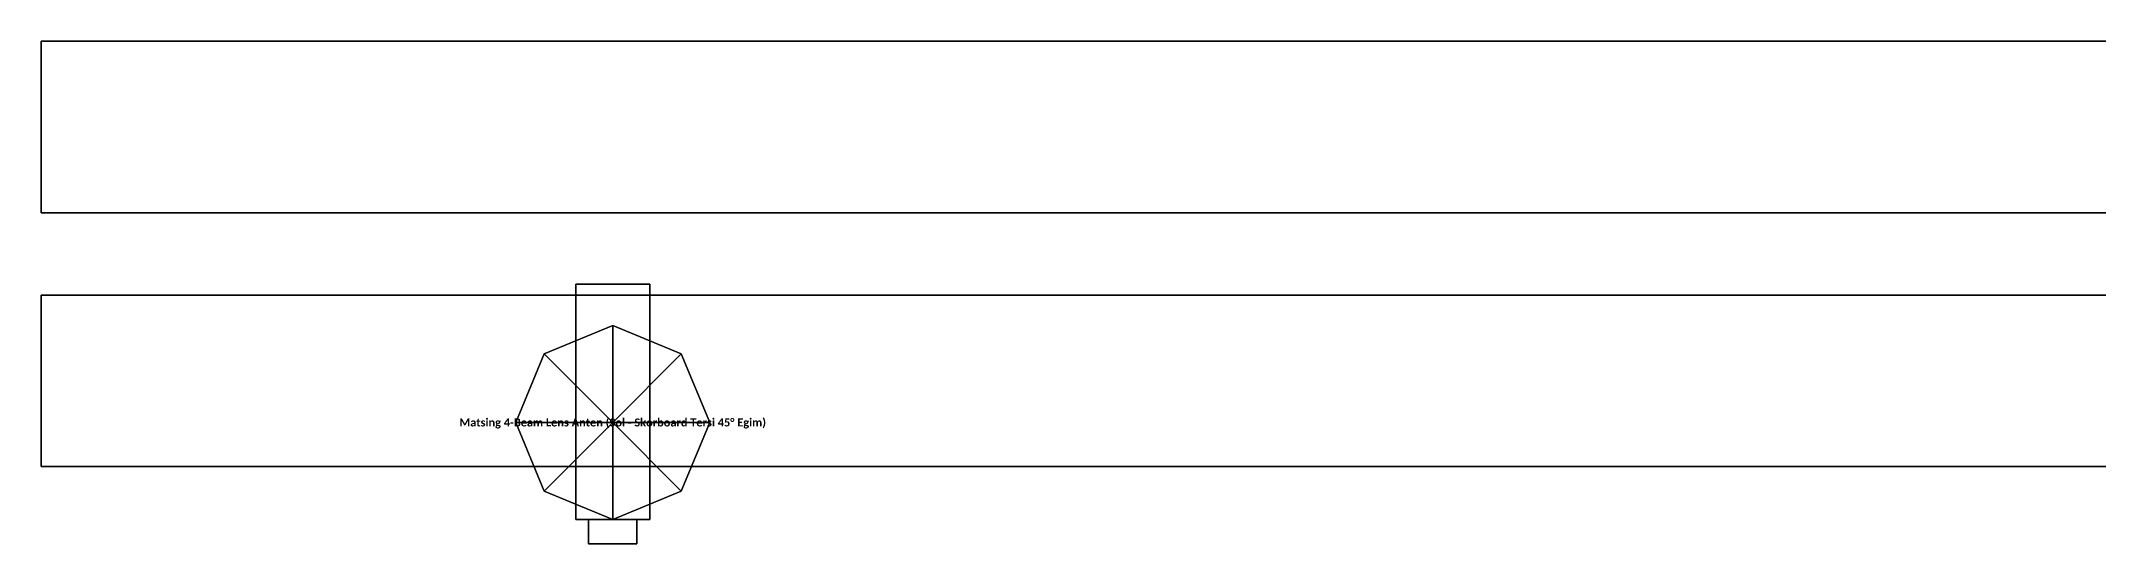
# Model space of a CAD drawing. Header units: metres. Extents: x -25 to 25, y -60.4 to 35.
# Drawn here: x -25 to -7, y -1.98 to 2.42 of the extents above; entities that cross this region are included whole.
import ezdxf
from ezdxf.enums import TextEntityAlignment as Align

# ---------------------------------------------------------------- set-up
doc = ezdxf.new("R2010")
doc.units = ezdxf.units.M
for name, color, linetype in [('EKP_ANTEN_TASIYICI_KOL', 141, 'CONTINUOUS'), ('EKP_MATSING_ANTEN', 2, 'CONTINUOUS'), ('MONTAJ_BORULARI', 2, 'CONTINUOUS')]:
    doc.layers.add(name, color=color, linetype=linetype)
doc.styles.get("Standard").update_dxf_attribs({"font": 'calibrib.ttf'})

msp = doc.modelspace()

# ---------------------------------------------------------------- linework, layer by layer
at = {"layer": 'EKP_ANTEN_TASIYICI_KOL'}
for p, q in [((-19.676, 0.295, 15.035), (-20.324, 0.295, 15.035)), ((-20.324, 0.295, 15.035), (-20.324, -1.763, 15.035)), ((-19.676, 0.295, 19.85), (-20.324, 0.295, 19.85)), ((-20.324, 0.295, 19.85), (-20.324, -1.763, 19.85)), ((-20.324, 0.295, 15.035), (-20.324, 0.295, 19.85)), ((-19.676, -1.763, 15.035), (-19.676, 0.295, 15.035)), ((-19.676, -1.763, 19.85), (-19.676, 0.295, 19.85)), ((-19.676, 0.295, 15.035), (-19.676, 0.295, 19.85)), ((-20.324, -1.763, 15.035), (-19.676, -1.763, 15.035)), ((-20.324, -1.763, 19.85), (-19.676, -1.763, 19.85)), ((-20.324, -1.763, 15.035), (-20.324, -1.763, 19.85)), ((-19.676, -1.763, 15.035), (-19.676, -1.763, 19.85))]:
    msp.add_line(p, q, dxfattribs=at)
for points in [[(-20.324, -1.763, 15.035), (-19.676, -1.763, 15.035), (-19.676, 0.295, 15.035), (-20.324, 0.295, 15.035)], [(-20.324, -1.763, 19.85), (-19.676, -1.763, 19.85), (-19.676, 0.295, 19.85), (-20.324, 0.295, 19.85)], [(-20.324, 0.295, 15.035), (-19.676, 0.295, 15.035), (-19.676, 0.295, 19.85), (-20.324, 0.295, 19.85)], [(-20.324, -1.763, 15.035), (-20.324, 0.295, 15.035), (-20.324, 0.295, 19.85), (-20.324, -1.763, 19.85)], [(-19.676, -1.763, 15.035), (-19.676, 0.295, 15.035), (-19.676, 0.295, 19.85), (-19.676, -1.763, 19.85)], [(-20.324, -1.763, 15.035), (-19.676, -1.763, 15.035), (-19.676, -1.763, 19.85), (-20.324, -1.763, 19.85)]]:
    msp.add_3dface(points, dxfattribs=at)
at = {"layer": 'EKP_MATSING_ANTEN'}
for p, q in [((-20, -0.065, 15.035), (-20.6, -0.314, 15.035)), ((-20, -0.065, 16.734), (-20.6, -0.314, 16.734)), ((-19.4, -0.314, 15.035), (-20, -0.065, 15.035)), ((-19.4, -0.314, 16.734), (-20, -0.065, 16.734)), ((-20, -0.065, 15.035), (-20, -0.065, 16.734)), ((-20.6, -0.314, 15.035), (-20.849, -0.914, 15.035)), ((-20.6, -0.314, 16.734), (-20.849, -0.914, 16.734)), ((-20.6, -0.314, 15.035), (-20.6, -0.314, 16.734)), ((-19.151, -0.914, 15.035), (-19.4, -0.314, 15.035)), ((-19.151, -0.914, 16.734), (-19.4, -0.314, 16.734)), ((-19.4, -0.314, 15.035), (-19.4, -0.314, 16.734)), ((-20.849, -0.914, 15.035), (-20.6, -1.514, 15.035)), ((-20.849, -0.914, 16.734), (-20.6, -1.514, 16.734)), ((-20.849, -0.914, 15.035), (-20.849, -0.914, 16.734)), ((-19.4, -1.514, 15.035), (-19.151, -0.914, 15.035)), ((-19.4, -1.514, 16.734), (-19.151, -0.914, 16.734)), ((-19.151, -0.914, 15.035), (-19.151, -0.914, 16.734)), ((-20.6, -1.514, 15.035), (-20, -1.763, 15.035)), ((-20.6, -1.514, 16.734), (-20, -1.763, 16.734)), ((-20.6, -1.514, 15.035), (-20.6, -1.514, 16.734)), ((-20, -1.763, 15.035), (-19.4, -1.514, 15.035)), ((-20, -1.763, 16.734), (-19.4, -1.514, 16.734)), ((-19.4, -1.514, 15.035), (-19.4, -1.514, 16.734)), ((-19.788, -1.763, 15.205), (-20.212, -1.763, 15.205)), ((-20.212, -1.763, 15.205), (-20.212, -1.975, 15.205)), ((-19.788, -1.763, 16.564), (-20.212, -1.763, 16.564)), ((-20.212, -1.763, 16.564), (-20.212, -1.975, 16.564)), ((-20.212, -1.763, 15.205), (-20.212, -1.763, 16.564)), ((-20, -1.763, 15.035), (-20, -1.763, 16.734)), ((-19.788, -1.975, 15.205), (-19.788, -1.763, 15.205)), ((-19.788, -1.975, 16.564), (-19.788, -1.763, 16.564)), ((-19.788, -1.763, 15.205), (-19.788, -1.763, 16.564)), ((-20.212, -1.975, 15.205), (-19.788, -1.975, 15.205)), ((-20.212, -1.975, 16.564), (-19.788, -1.975, 16.564)), ((-20.212, -1.975, 15.205), (-20.212, -1.975, 16.564)), ((-19.788, -1.975, 15.205), (-19.788, -1.975, 16.564))]:
    msp.add_line(p, q, dxfattribs=at)
for points in [[(-20, -0.065, 15.035), (-20.6, -0.314, 15.035), (-20.6, -0.314, 16.734), (-20, -0.065, 16.734)], [(-20, -0.914, 15.035), (-20, -0.065, 15.035), (-20.6, -0.314, 15.035)], [(-20, -0.914, 16.734), (-20, -0.065, 16.734), (-20.6, -0.314, 16.734)], [(-19.4, -0.314, 15.035), (-20, -0.065, 15.035), (-20, -0.065, 16.734), (-19.4, -0.314, 16.734)], [(-20, -0.914, 15.035), (-19.4, -0.314, 15.035), (-20, -0.065, 15.035)], [(-20, -0.914, 16.734), (-19.4, -0.314, 16.734), (-20, -0.065, 16.734)], [(-20.6, -0.314, 15.035), (-20.849, -0.914, 15.035), (-20.849, -0.914, 16.734), (-20.6, -0.314, 16.734)], [(-20, -0.914, 15.035), (-20.6, -0.314, 15.035), (-20.849, -0.914, 15.035)], [(-20, -0.914, 16.734), (-20.6, -0.314, 16.734), (-20.849, -0.914, 16.734)], [(-20, -0.914, 15.035), (-19.151, -0.914, 15.035), (-19.4, -0.314, 15.035)], [(-20, -0.914, 16.734), (-19.151, -0.914, 16.734), (-19.4, -0.314, 16.734)], [(-19.151, -0.914, 15.035), (-19.4, -0.314, 15.035), (-19.4, -0.314, 16.734), (-19.151, -0.914, 16.734)], [(-20.849, -0.914, 15.035), (-20.6, -1.514, 15.035), (-20.6, -1.514, 16.734), (-20.849, -0.914, 16.734)], [(-20, -0.914, 15.035), (-20.849, -0.914, 15.035), (-20.6, -1.514, 15.035)], [(-20, -0.914, 16.734), (-20.849, -0.914, 16.734), (-20.6, -1.514, 16.734)], [(-20, -0.914, 15.035), (-20.6, -1.514, 15.035), (-20, -1.763, 15.035)], [(-20, -0.914, 16.734), (-20.6, -1.514, 16.734), (-20, -1.763, 16.734)], [(-20, -0.914, 15.035), (-20, -1.763, 15.035), (-19.4, -1.514, 15.035)], [(-20, -0.914, 16.734), (-20, -1.763, 16.734), (-19.4, -1.514, 16.734)], [(-20, -0.914, 15.035), (-19.4, -1.514, 15.035), (-19.151, -0.914, 15.035)], [(-20, -0.914, 16.734), (-19.4, -1.514, 16.734), (-19.151, -0.914, 16.734)], [(-19.4, -1.514, 15.035), (-19.151, -0.914, 15.035), (-19.151, -0.914, 16.734), (-19.4, -1.514, 16.734)], [(-20.6, -1.514, 15.035), (-20, -1.763, 15.035), (-20, -1.763, 16.734), (-20.6, -1.514, 16.734)], [(-20, -1.763, 15.035), (-19.4, -1.514, 15.035), (-19.4, -1.514, 16.734), (-20, -1.763, 16.734)], [(-20.212, -1.975, 15.205), (-19.788, -1.975, 15.205), (-19.788, -1.763, 15.205), (-20.212, -1.763, 15.205)], [(-20.212, -1.975, 16.564), (-19.788, -1.975, 16.564), (-19.788, -1.763, 16.564), (-20.212, -1.763, 16.564)], [(-20.212, -1.763, 15.205), (-19.788, -1.763, 15.205), (-19.788, -1.763, 16.564), (-20.212, -1.763, 16.564)], [(-20.212, -1.975, 15.205), (-20.212, -1.763, 15.205), (-20.212, -1.763, 16.564), (-20.212, -1.975, 16.564)], [(-19.788, -1.975, 15.205), (-19.788, -1.763, 15.205), (-19.788, -1.763, 16.564), (-19.788, -1.975, 16.564)], [(-20.212, -1.975, 15.205), (-19.788, -1.975, 15.205), (-19.788, -1.975, 16.564), (-20.212, -1.975, 16.564)]]:
    msp.add_3dface(points, dxfattribs=at)
at = {"layer": 'MONTAJ_BORULARI'}
for p, q in [((25, 2.42, -1.7), (-25, 2.42, -1.7)), ((-25, 2.42, -1.7), (-25, 0.92, -1.7)), ((25, 2.42, -0.2), (-25, 2.42, -0.2)), ((-25, 2.42, -0.2), (-25, 0.92, -0.2)), ((-25, 2.42, -1.7), (-25, 2.42, -0.2)), ((-25, 0.92, -1.7), (25, 0.92, -1.7)), ((-25, 0.92, -0.2), (25, 0.92, -0.2)), ((-25, 0.92, -1.7), (-25, 0.92, -0.2)), ((25, 0.2, -1.7), (-25, 0.2, -1.7)), ((-25, 0.2, -1.7), (-25, -1.3, -1.7)), ((25, 0.2, -0.2), (-25, 0.2, -0.2)), ((-25, 0.2, -0.2), (-25, -1.3, -0.2)), ((-25, 0.2, -1.7), (-25, 0.2, -0.2)), ((-25, -1.3, -1.7), (25, -1.3, -1.7)), ((-25, -1.3, -0.2), (25, -1.3, -0.2)), ((-25, -1.3, -1.7), (-25, -1.3, -0.2))]:
    msp.add_line(p, q, dxfattribs=at)
for points in [[(-25, 0.92, -1.7), (25, 0.92, -1.7), (25, 2.42, -1.7), (-25, 2.42, -1.7)], [(-25, 0.92, -0.2), (25, 0.92, -0.2), (25, 2.42, -0.2), (-25, 2.42, -0.2)], [(-25, 2.42, -1.7), (25, 2.42, -1.7), (25, 2.42, -0.2), (-25, 2.42, -0.2)], [(-25, 0.92, -1.7), (-25, 2.42, -1.7), (-25, 2.42, -0.2), (-25, 0.92, -0.2)], [(-25, 0.92, -1.7), (25, 0.92, -1.7), (25, 0.92, -0.2), (-25, 0.92, -0.2)], [(-25, -1.3, -1.7), (25, -1.3, -1.7), (25, 0.2, -1.7), (-25, 0.2, -1.7)], [(-25, -1.3, -0.2), (25, -1.3, -0.2), (25, 0.2, -0.2), (-25, 0.2, -0.2)], [(-25, 0.2, -1.7), (25, 0.2, -1.7), (25, 0.2, -0.2), (-25, 0.2, -0.2)], [(-25, -1.3, -1.7), (-25, 0.2, -1.7), (-25, 0.2, -0.2), (-25, -1.3, -0.2)], [(-25, -1.3, -1.7), (25, -1.3, -1.7), (25, -1.3, -0.2), (-25, -1.3, -0.2)]]:
    msp.add_3dface(points, dxfattribs=at)

# ---------------------------------------------------------------- texts
at = {"layer": 'EKP_MATSING_ANTEN'}
msp.add_text('Matsing 4-Beam Lens Anten (Sol - Skorboard Tersi 45° Egim)', height=0.07, dxfattribs=at).set_placement((-20, -0.914), align=Align.MIDDLE_CENTER)

doc.saveas('drawing.dxf')
